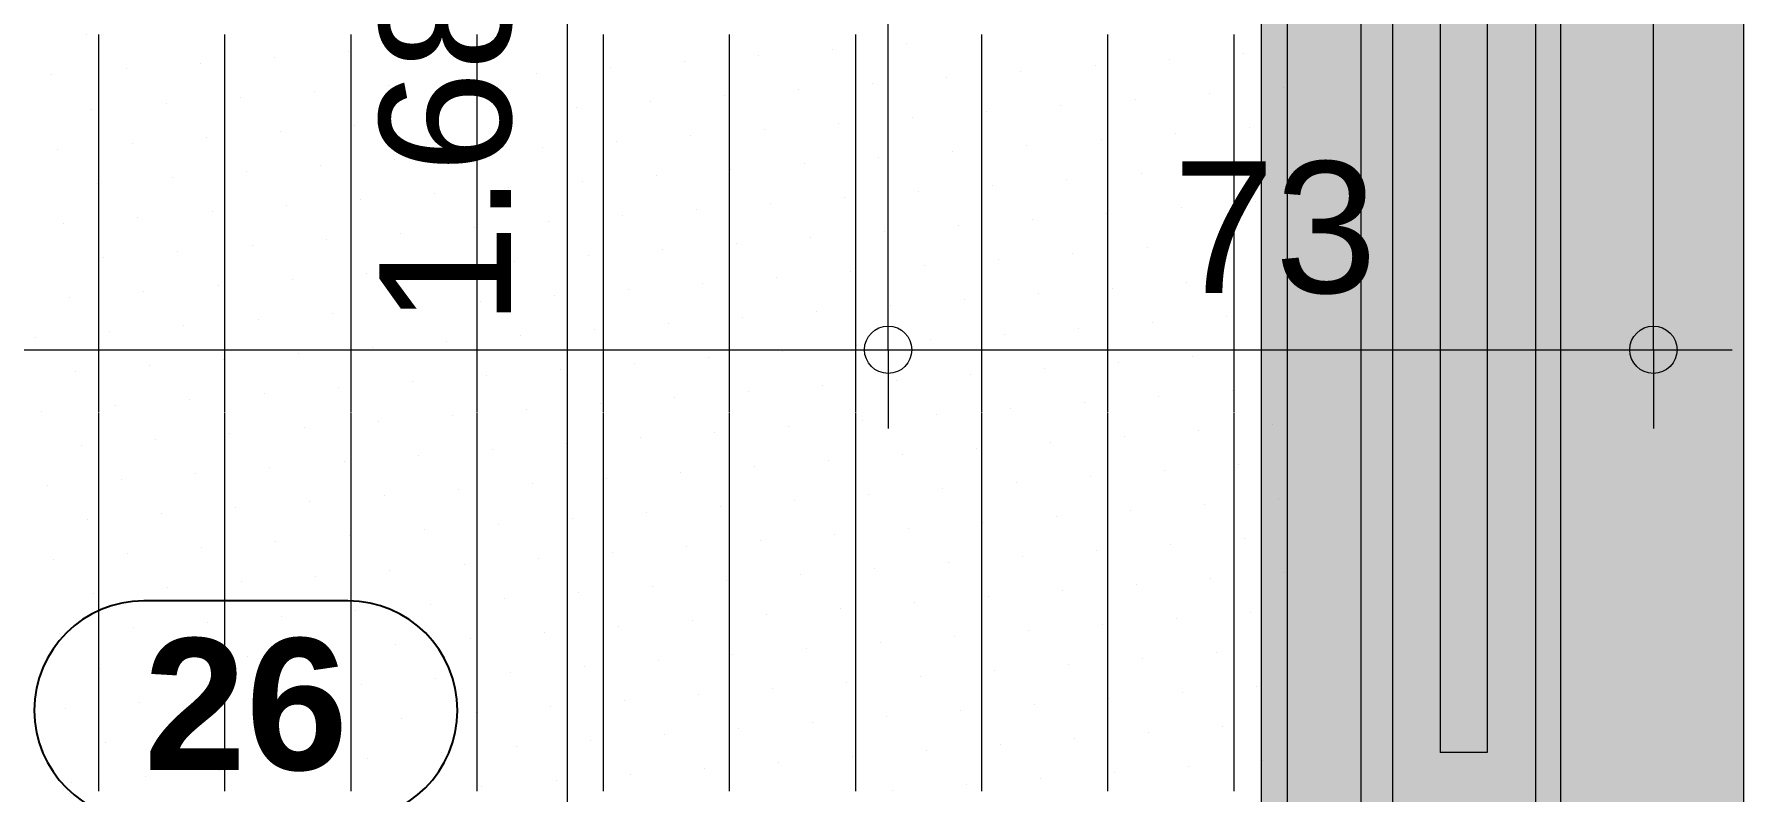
# Model space of a CAD drawing. Header units: metres. Extents: x 0.003 to 0.843, y 0.003 to 0.597.
# Drawn here: x 0.60851 to 0.64104, y 0.17019 to 0.1846 of the extents above; entities that cross this region are included whole.
import ezdxf

# ---------------------------------------------------------------- set-up
doc = ezdxf.new("R2010")
doc.units = ezdxf.units.M
for name, pattern in [('AUSGEZOGEN', [0]), ('KURZGESTRICHELT', [0.0025, 0.0015, -0.001]), ('LINIE_17', [0.0005, 0, -0.0005]), ('LINIE_23', [0.0079, 0.004, -0.0013, 0, -0.0013, 0, -0.0013]), ('PHANTOM', [63.5, 31.75, -6.35, 6.35, -6.35, 6.35, -6.35]), ('PUNKT', [6.35, 0, -6.35]), ('RAND', [44.45, 12.7, -6.35, 12.7, -6.35, 0, -6.35]), ('VERDECKT', [9.525, 6.35, -3.175])]:
    doc.linetypes.add(name, pattern=pattern)
for name, color, linetype, lineweight in [('Ausbau Raeume', 7, 'AUSGEZOGEN', 18), ('Bauachsen grob', 7, 'RAND', 13), ('Beton verdeckt vorne', 7, 'KURZGESTRICHELT', 13), ('Bodenplatte', 7, 'AUSGEZOGEN', 18), ('Daemmung', 7, 'AUSGEZOGEN', 18), ('Decke', 7, 'AUSGEZOGEN', 35), ('Deckendaemmung', 7, 'AUSGEZOGEN', 13), ('Holz Fassadenverkleidung', 7, 'AUSGEZOGEN', 18), ('Holzgelaender', 7, 'AUSGEZOGEN', 25), ('Konstruktion oben', 7, 'VERDECKT', 13), ('Schraffur', 7, 'AUSGEZOGEN', 13), ('Spengler', 7, 'AUSGEZOGEN', 18), ('Text Werkplan Ausfuehrung', 7, 'AUSGEZOGEN', 25), ('Werkplan- Ausfuehrungsmasse', 7, 'AUSGEZOGEN', 13)]:
    doc.layers.add(name, color=color, linetype=linetype, lineweight=lineweight)
doc.styles.add('ARIAL', font='ARIAL.TTF')

msp = doc.modelspace()

# ---------------------------------------------------------------- hatches: boundary and pattern name
at = {"layer": 'Holzgelaender', "linetype": 'AUSGEZOGEN', "lineweight": 13}
msp.add_hatch(color=32, dxfattribs=at).paths.add_polyline_path([(0.63616, 0.196637), (0.63526, 0.196637), (0.63526, 0.170937), (0.63616, 0.170937)])
at = {"layer": 'Schraffur', "linetype": 'AUSGEZOGEN', "lineweight": 13, "true_color": 0xebe1ff}
msp.add_hatch(color=7, dxfattribs=at).paths.add_polyline_path([(0.63376, 0.200997), (0.63376, 0.168897), (0.63436, 0.168897), (0.63436, 0.200997)])
at = {"layer": 'Spengler', "linetype": 'AUSGEZOGEN', "lineweight": 13, "true_color": 0xfafafa}
msp.add_hatch(color=7, dxfattribs=at).paths.add_polyline_path([(0.64104, 0.197637), (0.64104, 0.169937), (0.63186, 0.169937), (0.63186, 0.197637)], flags=16)

# ---------------------------------------------------------------- linework, layer by layer
at = {"layer": 'Ausbau Raeume', "color": 254, "linetype": 'AUSGEZOGEN', "lineweight": 18}
for p, q in [((0.609742, 0.177403), (0.609742, 0.184589)), ((0.612142, 0.177403), (0.612142, 0.184589)), ((0.614542, 0.177403), (0.614542, 0.184589)), ((0.616942, 0.177403), (0.616942, 0.184589)), ((0.619342, 0.177403), (0.619342, 0.184589)), ((0.621742, 0.177403), (0.621742, 0.184589)), ((0.624142, 0.177403), (0.624142, 0.184589)), ((0.626542, 0.177403), (0.626542, 0.184589)), ((0.628942, 0.177403), (0.628942, 0.184589)), ((0.631342, 0.177403), (0.631342, 0.184589)), ((0.609742, 0.170203), (0.609742, 0.177389)), ((0.612142, 0.170203), (0.612142, 0.177389)), ((0.614542, 0.170203), (0.614542, 0.177389)), ((0.616942, 0.170203), (0.616942, 0.177389)), ((0.619342, 0.170203), (0.619342, 0.177389)), ((0.621742, 0.170203), (0.621742, 0.177389)), ((0.624142, 0.170203), (0.624142, 0.177389)), ((0.626542, 0.170203), (0.626542, 0.177389)), ((0.628942, 0.170203), (0.628942, 0.177389)), ((0.631342, 0.170203), (0.631342, 0.177389))]:
    msp.add_line(p, q, dxfattribs=at)
at = {"layer": 'Bauachsen grob', "color": 32, "linetype": 'LINIE_23', "lineweight": 25, "true_color": 0xc36e14}
msp.add_line((0.63186, 0.013897), (0.63186, 0.581), dxfattribs=at)
at = {"layer": 'Beton verdeckt vorne', "color": 7, "linetype": 'VERDECKT', "lineweight": 13}
msp.add_line((0.63436, 0.168897), (0.63436, 0.202597), dxfattribs=at)
at = {"layer": 'Bodenplatte', "color": 92, "linetype": 'VERDECKT', "lineweight": 18, "true_color": 0x00c600}
msp.add_line((0.63436, 0.160997), (0.63436, 0.202597), dxfattribs=at)
at = {"layer": 'Daemmung', "color": 7, "linetype": 'VERDECKT', "lineweight": 13}
for p, q in [((0.63756, 0.169137), (0.63756, 0.199397)), ((0.63236, 0.168897), (0.63236, 0.197637))]:
    msp.add_line(p, q, dxfattribs=at)
at = {"layer": 'Decke', "color": 203, "linetype": 'LINIE_17', "lineweight": 13, "true_color": 0xaa6ed8}
msp.add_line((0.63376, 0.168897), (0.63376, 0.200997), dxfattribs=at)
at = {"layer": 'Decke', "color": 92, "linetype": 'PHANTOM', "lineweight": 18, "true_color": 0x00c600}
msp.add_line((0.63756, 0.160997), (0.63756, 0.200997), dxfattribs=at)
at = {"layer": 'Deckendaemmung', "color": 211, "linetype": 'AUSGEZOGEN', "lineweight": 13, "true_color": 0xff70ff}
for p, q in [((0.609499, 0.184583), (0.609499, 0.184583)), ((0.617307, 0.184502), (0.617307, 0.184502)), ((0.626526, 0.184534), (0.626526, 0.184534)), ((0.613079, 0.184161), (0.613079, 0.184161)), ((0.614489, 0.184275), (0.614489, 0.184275)), ((0.615898, 0.184388), (0.615898, 0.184388)), ((0.622297, 0.184194), (0.622297, 0.184194)), ((0.623707, 0.184307), (0.623707, 0.184307)), ((0.625116, 0.184421), (0.625116, 0.184421)), ((0.630106, 0.184113), (0.630106, 0.184113)), ((0.631515, 0.184226), (0.631515, 0.184226)), ((0.608851, 0.183821), (0.608851, 0.183821)), ((0.61026, 0.183935), (0.61026, 0.183935)), ((0.61167, 0.184048), (0.61167, 0.184048)), ((0.618069, 0.183854), (0.618069, 0.183854)), ((0.619478, 0.183967), (0.619478, 0.183967)), ((0.620888, 0.18408), (0.620888, 0.18408)), ((0.627287, 0.183886), (0.627287, 0.183886)), ((0.628696, 0.183999), (0.628696, 0.183999)), ((0.613841, 0.183513), (0.613841, 0.183513)), ((0.61525, 0.183627), (0.61525, 0.183627)), ((0.616659, 0.18374), (0.616659, 0.18374)), ((0.623059, 0.183546), (0.623059, 0.183546)), ((0.624468, 0.183659), (0.624468, 0.183659)), ((0.625878, 0.183772), (0.625878, 0.183772)), ((0.625878, 0.183772), (0.625878, 0.183772)), ((0.630867, 0.183465), (0.630867, 0.183465)), ((0.632277, 0.183578), (0.632277, 0.183578)), ((0.609612, 0.183173), (0.609612, 0.183173)), ((0.611022, 0.183287), (0.611022, 0.183287)), ((0.612431, 0.1834), (0.612431, 0.1834)), ((0.61883, 0.183205), (0.61883, 0.183205)), ((0.61883, 0.183205), (0.61883, 0.183205)), ((0.62024, 0.183319), (0.62024, 0.183319)), ((0.621649, 0.183432), (0.621649, 0.183432)), ((0.628048, 0.183238), (0.628048, 0.183238)), ((0.629458, 0.183351), (0.629458, 0.183351)), ((0.614602, 0.182865), (0.614602, 0.182865)), ((0.616011, 0.182979), (0.616011, 0.182979)), ((0.617421, 0.183092), (0.617421, 0.183092)), ((0.62382, 0.182898), (0.62382, 0.182898)), ((0.625229, 0.183011), (0.625229, 0.183011)), ((0.626639, 0.183124), (0.626639, 0.183124)), ((0.631629, 0.182817), (0.631629, 0.182817)), ((0.610374, 0.182525), (0.610374, 0.182525)), ((0.611783, 0.182638), (0.611783, 0.182638)), ((0.611783, 0.182638), (0.611783, 0.182638)), ((0.613192, 0.182752), (0.613192, 0.182752)), ((0.619592, 0.182557), (0.619592, 0.182557)), ((0.621001, 0.182671), (0.621001, 0.182671)), ((0.622411, 0.182784), (0.622411, 0.182784)), ((0.62881, 0.18259), (0.62881, 0.18259)), ((0.630219, 0.182703), (0.630219, 0.182703)), ((0.608964, 0.182412), (0.608964, 0.182412)), ((0.615363, 0.182217), (0.615363, 0.182217)), ((0.616773, 0.182331), (0.616773, 0.182331)), ((0.618182, 0.182444), (0.618182, 0.182444)), ((0.624581, 0.18225), (0.624581, 0.18225)), ((0.625991, 0.182363), (0.625991, 0.182363)), ((0.6274, 0.182476), (0.6274, 0.182476)), ((0.611135, 0.181877), (0.611135, 0.181877)), ((0.612544, 0.18199), (0.612544, 0.18199)), ((0.613954, 0.182104), (0.613954, 0.182104)), ((0.620353, 0.181909), (0.620353, 0.181909)), ((0.621763, 0.182023), (0.621763, 0.182023)), ((0.623172, 0.182136), (0.623172, 0.182136)), ((0.629571, 0.181942), (0.629571, 0.181942)), ((0.630981, 0.182055), (0.630981, 0.182055)), ((0.609726, 0.181764), (0.609726, 0.181764)), ((0.616125, 0.181569), (0.616125, 0.181569)), ((0.617534, 0.181683), (0.617534, 0.181683)), ((0.618944, 0.181796), (0.618944, 0.181796)), ((0.625343, 0.181602), (0.625343, 0.181602)), ((0.626752, 0.181715), (0.626752, 0.181715)), ((0.628162, 0.181828), (0.628162, 0.181828)), ((0.611896, 0.181229), (0.611896, 0.181229)), ((0.613306, 0.181342), (0.613306, 0.181342)), ((0.614715, 0.181456), (0.614715, 0.181456)), ((0.621115, 0.181261), (0.621115, 0.181261)), ((0.622524, 0.181375), (0.622524, 0.181375)), ((0.623933, 0.181488), (0.623933, 0.181488)), ((0.628923, 0.18118), (0.628923, 0.18118)), ((0.630333, 0.181294), (0.630333, 0.181294)), ((0.631742, 0.181407), (0.631742, 0.181407)), ((0.609078, 0.181002), (0.609078, 0.181002)), ((0.610487, 0.181116), (0.610487, 0.181116)), ((0.616886, 0.180921), (0.616886, 0.180921)), ((0.618296, 0.181035), (0.618296, 0.181035)), ((0.619705, 0.181148), (0.619705, 0.181148)), ((0.626104, 0.180954), (0.626104, 0.180954)), ((0.627514, 0.181067), (0.627514, 0.181067)), ((0.612658, 0.180581), (0.612658, 0.180581)), ((0.614067, 0.180694), (0.614067, 0.180694)), ((0.615477, 0.180808), (0.615477, 0.180808)), ((0.621876, 0.180613), (0.621876, 0.180613)), ((0.623285, 0.180727), (0.623285, 0.180727)), ((0.624695, 0.18084), (0.624695, 0.18084)), ((0.629685, 0.180532), (0.629685, 0.180532)), ((0.631094, 0.180646), (0.631094, 0.180646)), ((0.609839, 0.180354), (0.609839, 0.180354)), ((0.611248, 0.180468), (0.611248, 0.180468)), ((0.617648, 0.180273), (0.617648, 0.180273)), ((0.619057, 0.180387), (0.619057, 0.180387)), ((0.620467, 0.1805), (0.620467, 0.1805)), ((0.626866, 0.180306), (0.626866, 0.180306)), ((0.626866, 0.180306), (0.626866, 0.180306)), ((0.628275, 0.180419), (0.628275, 0.180419)), ((0.613419, 0.179933), (0.613419, 0.179933)), ((0.614829, 0.180046), (0.614829, 0.180046)), ((0.616238, 0.18016), (0.616238, 0.18016)), ((0.622637, 0.179965), (0.622637, 0.179965)), ((0.624047, 0.180079), (0.624047, 0.180079)), ((0.625456, 0.180192), (0.625456, 0.180192)), ((0.630446, 0.179884), (0.630446, 0.179884)), ((0.631855, 0.179998), (0.631855, 0.179998)), ((0.609191, 0.179593), (0.609191, 0.179593)), ((0.6106, 0.179706), (0.6106, 0.179706)), ((0.61201, 0.17982), (0.61201, 0.17982)), ((0.618409, 0.179625), (0.618409, 0.179625)), ((0.619819, 0.179739), (0.619819, 0.179739)), ((0.619819, 0.179739), (0.619819, 0.179739)), ((0.621228, 0.179852), (0.621228, 0.179852)), ((0.627627, 0.179658), (0.627627, 0.179658)), ((0.629037, 0.179771), (0.629037, 0.179771)), ((0.614181, 0.179285), (0.614181, 0.179285)), ((0.61559, 0.179398), (0.61559, 0.179398)), ((0.617, 0.179512), (0.617, 0.179512)), ((0.623399, 0.179317), (0.623399, 0.179317)), ((0.624808, 0.179431), (0.624808, 0.179431)), ((0.626218, 0.179544), (0.626218, 0.179544)), ((0.631207, 0.179236), (0.631207, 0.179236)), ((0.609952, 0.178945), (0.609952, 0.178945)), ((0.611362, 0.179058), (0.611362, 0.179058)), ((0.612771, 0.179172), (0.612771, 0.179172)), ((0.612771, 0.179172), (0.612771, 0.179172)), ((0.61917, 0.178977), (0.61917, 0.178977)), ((0.62058, 0.179091), (0.62058, 0.179091)), ((0.621989, 0.179204), (0.621989, 0.179204)), ((0.628389, 0.17901), (0.628389, 0.17901)), ((0.629798, 0.179123), (0.629798, 0.179123)), ((0.608543, 0.178831), (0.608543, 0.178831)), ((0.614942, 0.178637), (0.614942, 0.178637)), ((0.616352, 0.17875), (0.616352, 0.17875)), ((0.617761, 0.178864), (0.617761, 0.178864)), ((0.62416, 0.178669), (0.62416, 0.178669)), ((0.62557, 0.178783), (0.62557, 0.178783)), ((0.626979, 0.178896), (0.626979, 0.178896)), ((0.631969, 0.178588), (0.631969, 0.178588)), ((0.610714, 0.178297), (0.610714, 0.178297)), ((0.612123, 0.17841), (0.612123, 0.17841)), ((0.613533, 0.178524), (0.613533, 0.178524)), ((0.619932, 0.178329), (0.619932, 0.178329)), ((0.621341, 0.178443), (0.621341, 0.178443)), ((0.622751, 0.178556), (0.622751, 0.178556)), ((0.62915, 0.178362), (0.62915, 0.178362)), ((0.630559, 0.178475), (0.630559, 0.178475)), ((0.609304, 0.178183), (0.609304, 0.178183)), ((0.615704, 0.177989), (0.615704, 0.177989)), ((0.617113, 0.178102), (0.617113, 0.178102)), ((0.618522, 0.178216), (0.618522, 0.178216)), ((0.624922, 0.178021), (0.624922, 0.178021)), ((0.626331, 0.178135), (0.626331, 0.178135)), ((0.627741, 0.178248), (0.627741, 0.178248)), ((0.611475, 0.177649), (0.611475, 0.177649)), ((0.612885, 0.177762), (0.612885, 0.177762)), ((0.614294, 0.177876), (0.614294, 0.177876)), ((0.620693, 0.177681), (0.620693, 0.177681)), ((0.622103, 0.177795), (0.622103, 0.177795)), ((0.623512, 0.177908), (0.623512, 0.177908)), ((0.629911, 0.177713), (0.629911, 0.177713)), ((0.631321, 0.177827), (0.631321, 0.177827)), ((0.608656, 0.177422), (0.608656, 0.177422)), ((0.610066, 0.177535), (0.610066, 0.177535)), ((0.616465, 0.177341), (0.616465, 0.177341)), ((0.617874, 0.177454), (0.617874, 0.177454)), ((0.619284, 0.177568), (0.619284, 0.177568)), ((0.625683, 0.177373), (0.625683, 0.177373)), ((0.627093, 0.177487), (0.627093, 0.177487)), ((0.628502, 0.1776), (0.628502, 0.1776)), ((0.612237, 0.177001), (0.612237, 0.177001)), ((0.613646, 0.177114), (0.613646, 0.177114)), ((0.615056, 0.177228), (0.615056, 0.177228)), ((0.621455, 0.177033), (0.621455, 0.177033)), ((0.622864, 0.177146), (0.622864, 0.177146)), ((0.624274, 0.17726), (0.624274, 0.17726)), ((0.629263, 0.176952), (0.629263, 0.176952)), ((0.630673, 0.177065), (0.630673, 0.177065)), ((0.632082, 0.177179), (0.632082, 0.177179)), ((0.609418, 0.176774), (0.609418, 0.176774)), ((0.610827, 0.176887), (0.610827, 0.176887)), ((0.617226, 0.176693), (0.617226, 0.176693)), ((0.618636, 0.176806), (0.618636, 0.176806)), ((0.620045, 0.17692), (0.620045, 0.17692)), ((0.626445, 0.176725), (0.626445, 0.176725)), ((0.626445, 0.176725), (0.626445, 0.176725)), ((0.627854, 0.176839), (0.627854, 0.176839)), ((0.612998, 0.176353), (0.612998, 0.176353)), ((0.614408, 0.176466), (0.614408, 0.176466)), ((0.615817, 0.176579), (0.615817, 0.176579)), ((0.622216, 0.176385), (0.622216, 0.176385)), ((0.623626, 0.176498), (0.623626, 0.176498)), ((0.625035, 0.176612), (0.625035, 0.176612)), ((0.630025, 0.176304), (0.630025, 0.176304)), ((0.631434, 0.176417), (0.631434, 0.176417)), ((0.60877, 0.176012), (0.60877, 0.176012)), ((0.610179, 0.176126), (0.610179, 0.176126)), ((0.611589, 0.176239), (0.611589, 0.176239)), ((0.617988, 0.176045), (0.617988, 0.176045)), ((0.619397, 0.176158), (0.619397, 0.176158)), ((0.619397, 0.176158), (0.619397, 0.176158)), ((0.620807, 0.176272), (0.620807, 0.176272)), ((0.627206, 0.176077), (0.627206, 0.176077)), ((0.628615, 0.176191), (0.628615, 0.176191)), ((0.61376, 0.175705), (0.61376, 0.175705)), ((0.615169, 0.175818), (0.615169, 0.175818)), ((0.616578, 0.175931), (0.616578, 0.175931)), ((0.622978, 0.175737), (0.622978, 0.175737)), ((0.624387, 0.17585), (0.624387, 0.17585)), ((0.625796, 0.175964), (0.625796, 0.175964)), ((0.630786, 0.175656), (0.630786, 0.175656)), ((0.632196, 0.175769), (0.632196, 0.175769)), ((0.609531, 0.175364), (0.609531, 0.175364)), ((0.610941, 0.175478), (0.610941, 0.175478)), ((0.61235, 0.175591), (0.61235, 0.175591)), ((0.61235, 0.175591), (0.61235, 0.175591)), ((0.618749, 0.175397), (0.618749, 0.175397)), ((0.620159, 0.17551), (0.620159, 0.17551)), ((0.621568, 0.175624), (0.621568, 0.175624)), ((0.627967, 0.175429), (0.627967, 0.175429)), ((0.629377, 0.175543), (0.629377, 0.175543)), ((0.614521, 0.175057), (0.614521, 0.175057)), ((0.61593, 0.17517), (0.61593, 0.17517)), ((0.61734, 0.175283), (0.61734, 0.175283)), ((0.623739, 0.175089), (0.623739, 0.175089)), ((0.625148, 0.175202), (0.625148, 0.175202)), ((0.626558, 0.175316), (0.626558, 0.175316)), ((0.631548, 0.175008), (0.631548, 0.175008)), ((0.610293, 0.174716), (0.610293, 0.174716)), ((0.611702, 0.17483), (0.611702, 0.17483)), ((0.613111, 0.174943), (0.613111, 0.174943)), ((0.619511, 0.174749), (0.619511, 0.174749)), ((0.62092, 0.174862), (0.62092, 0.174862)), ((0.62233, 0.174976), (0.62233, 0.174976)), ((0.628729, 0.174781), (0.628729, 0.174781)), ((0.630138, 0.174895), (0.630138, 0.174895)), ((0.608883, 0.174603), (0.608883, 0.174603)), ((0.615282, 0.174409), (0.615282, 0.174409)), ((0.616692, 0.174522), (0.616692, 0.174522)), ((0.618101, 0.174635), (0.618101, 0.174635)), ((0.6245, 0.174441), (0.6245, 0.174441)), ((0.62591, 0.174554), (0.62591, 0.174554)), ((0.627319, 0.174668), (0.627319, 0.174668)), ((0.632309, 0.17436), (0.632309, 0.17436)), ((0.611054, 0.174068), (0.611054, 0.174068)), ((0.612463, 0.174182), (0.612463, 0.174182)), ((0.613873, 0.174295), (0.613873, 0.174295)), ((0.620272, 0.174101), (0.620272, 0.174101)), ((0.621682, 0.174214), (0.621682, 0.174214)), ((0.623091, 0.174328), (0.623091, 0.174328)), ((0.62949, 0.174133), (0.62949, 0.174133)), ((0.6309, 0.174247), (0.6309, 0.174247)), ((0.609645, 0.173955), (0.609645, 0.173955)), ((0.616044, 0.173761), (0.616044, 0.173761)), ((0.617453, 0.173874), (0.617453, 0.173874)), ((0.618863, 0.173987), (0.618863, 0.173987)), ((0.625262, 0.173793), (0.625262, 0.173793)), ((0.626671, 0.173906), (0.626671, 0.173906)), ((0.628081, 0.17402), (0.628081, 0.17402)), ((0.611815, 0.17342), (0.611815, 0.17342)), ((0.613225, 0.173534), (0.613225, 0.173534)), ((0.614634, 0.173647), (0.614634, 0.173647)), ((0.621034, 0.173453), (0.621034, 0.173453)), ((0.622443, 0.173566), (0.622443, 0.173566)), ((0.623852, 0.17368), (0.623852, 0.17368)), ((0.630252, 0.173485), (0.630252, 0.173485)), ((0.631661, 0.173599), (0.631661, 0.173599)), ((0.608997, 0.173194), (0.608997, 0.173194)), ((0.610406, 0.173307), (0.610406, 0.173307)), ((0.616805, 0.173113), (0.616805, 0.173113)), ((0.618215, 0.173226), (0.618215, 0.173226)), ((0.619624, 0.173339), (0.619624, 0.173339)), ((0.626023, 0.173145), (0.626023, 0.173145)), ((0.627433, 0.173258), (0.627433, 0.173258)), ((0.627433, 0.173258), (0.627433, 0.173258)), ((0.628842, 0.173372), (0.628842, 0.173372)), ((0.612577, 0.172772), (0.612577, 0.172772)), ((0.613986, 0.172886), (0.613986, 0.172886)), ((0.615396, 0.172999), (0.615396, 0.172999)), ((0.621795, 0.172805), (0.621795, 0.172805)), ((0.623204, 0.172918), (0.623204, 0.172918)), ((0.624614, 0.173032), (0.624614, 0.173032)), ((0.629604, 0.172724), (0.629604, 0.172724)), ((0.631013, 0.172837), (0.631013, 0.172837)), ((0.609758, 0.172546), (0.609758, 0.172546)), ((0.611167, 0.172659), (0.611167, 0.172659)), ((0.617567, 0.172465), (0.617567, 0.172465)), ((0.618976, 0.172578), (0.618976, 0.172578)), ((0.620386, 0.172691), (0.620386, 0.172691)), ((0.620386, 0.172691), (0.620386, 0.172691)), ((0.626785, 0.172497), (0.626785, 0.172497)), ((0.628194, 0.17261), (0.628194, 0.17261)), ((0.613338, 0.172124), (0.613338, 0.172124)), ((0.613338, 0.172124), (0.613338, 0.172124)), ((0.614748, 0.172238), (0.614748, 0.172238)), ((0.616157, 0.172351), (0.616157, 0.172351)), ((0.622556, 0.172157), (0.622556, 0.172157)), ((0.623966, 0.17227), (0.623966, 0.17227)), ((0.625375, 0.172384), (0.625375, 0.172384)), ((0.630365, 0.172076), (0.630365, 0.172076)), ((0.631774, 0.172189), (0.631774, 0.172189)), ((0.60911, 0.171784), (0.60911, 0.171784)), ((0.610519, 0.171898), (0.610519, 0.171898)), ((0.611929, 0.172011), (0.611929, 0.172011)), ((0.618328, 0.171817), (0.618328, 0.171817)), ((0.619737, 0.17193), (0.619737, 0.17193)), ((0.621147, 0.172043), (0.621147, 0.172043)), ((0.627546, 0.171849), (0.627546, 0.171849)), ((0.628956, 0.171962), (0.628956, 0.171962)), ((0.6141, 0.171476), (0.6141, 0.171476)), ((0.615509, 0.17159), (0.615509, 0.17159)), ((0.616919, 0.171703), (0.616919, 0.171703)), ((0.623318, 0.171509), (0.623318, 0.171509)), ((0.624727, 0.171622), (0.624727, 0.171622)), ((0.626137, 0.171736), (0.626137, 0.171736)), ((0.631126, 0.171428), (0.631126, 0.171428)), ((0.609871, 0.171136), (0.609871, 0.171136)), ((0.611281, 0.17125), (0.611281, 0.17125)), ((0.61269, 0.171363), (0.61269, 0.171363)), ((0.619089, 0.171169), (0.619089, 0.171169)), ((0.620499, 0.171282), (0.620499, 0.171282)), ((0.621908, 0.171395), (0.621908, 0.171395)), ((0.628308, 0.171201), (0.628308, 0.171201)), ((0.629717, 0.171314), (0.629717, 0.171314)), ((0.614861, 0.170828), (0.614861, 0.170828)), ((0.616271, 0.170942), (0.616271, 0.170942)), ((0.61768, 0.171055), (0.61768, 0.171055)), ((0.624079, 0.170861), (0.624079, 0.170861)), ((0.625489, 0.170974), (0.625489, 0.170974)), ((0.626898, 0.171087), (0.626898, 0.171087)), ((0.631888, 0.17078), (0.631888, 0.17078)), ((0.610633, 0.170488), (0.610633, 0.170488)), ((0.612042, 0.170601), (0.612042, 0.170601)), ((0.613452, 0.170715), (0.613452, 0.170715)), ((0.619851, 0.17052), (0.619851, 0.17052)), ((0.62126, 0.170634), (0.62126, 0.170634)), ((0.62267, 0.170747), (0.62267, 0.170747)), ((0.629069, 0.170553), (0.629069, 0.170553)), ((0.630478, 0.170666), (0.630478, 0.170666)), ((0.609223, 0.170375), (0.609223, 0.170375)), ((0.617032, 0.170294), (0.617032, 0.170294)), ((0.618441, 0.170407), (0.618441, 0.170407)), ((0.624841, 0.170213), (0.624841, 0.170213)), ((0.62625, 0.170326), (0.62625, 0.170326)), ((0.62766, 0.170439), (0.62766, 0.170439))]:
    msp.add_line(p, q, dxfattribs=at)
at = {"layer": 'Holz Fassadenverkleidung', "color": 7, "linetype": 'LINIE_17', "lineweight": 13}
msp.add_line((0.64004, 0.488677), (0.64004, 0.109417), dxfattribs=at)
at = {"layer": 'Holzgelaender', "color": 7, "linetype": 'AUSGEZOGEN', "lineweight": 13}
for p, q in [((0.63526, 0.196637), (0.63526, 0.170937)), ((0.63616, 0.196637), (0.63616, 0.170937)), ((0.63616, 0.170937), (0.63526, 0.170937))]:
    msp.add_line(p, q, dxfattribs=at)
at = {"layer": 'Konstruktion oben', "color": 7, "linetype": 'PUNKT', "lineweight": 18}
for p, q in [((0.64004, 0.488677), (0.64004, 0.109417)), ((0.63708, 0.169937), (0.63708, 0.197637))]:
    msp.add_line(p, q, dxfattribs=at)
at = {"layer": 'Spengler', "color": 7, "linetype": 'AUSGEZOGEN', "lineweight": 13}
for p, q in [((0.63186, 0.197637), (0.63186, 0.169937)), ((0.64104, 0.169937), (0.64104, 0.197637))]:
    msp.add_line(p, q, dxfattribs=at)
at = {"layer": 'Text Werkplan Ausfuehrung', "color": 240, "linetype": 'AUSGEZOGEN', "lineweight": 25}
msp.add_line((0.614482, 0.173824), (0.610598, 0.173824), dxfattribs=at)
for centre, start, end in [((0.610598, 0.17174), 90, 270), ((0.614482, 0.17174), 270, 90)]:
    msp.add_arc(centre, 0.002083, start, end, dxfattribs=at)
at = {"layer": 'Werkplan- Ausfuehrungsmasse', "color": 7, "linetype": 'AUSGEZOGEN', "lineweight": 13}
for p, q in [((0.61866, 0.168897), (0.61866, 0.202597)), ((0.63932, 0.178597), (0.63932, 0.188597)), ((0.62476, 0.178597), (0.62476, 0.180097)), ((0.63932, 0.178597), (0.63932, 0.180097)), ((0.57676, 0.178597), (0.62476, 0.178597)), ((0.62476, 0.178597), (0.62476, 0.177097)), ((0.62476, 0.178597), (0.63932, 0.178597)), ((0.63932, 0.178597), (0.63932, 0.177097)), ((0.63932, 0.178597), (0.64082, 0.178597))]:
    msp.add_line(p, q, dxfattribs=at)
msp.add_lwpolyline([(0.62476, 0.178597), (0.62476, 0.179222), (0.62476, 0.179222), (0.62476, 0.188597)], dxfattribs=at)
for centre in [(0.62476, 0.178597), (0.63932, 0.178597)]:
    msp.add_circle(centre, 0.00045, dxfattribs=at)

# ---------------------------------------------------------------- texts
at = {"layer": 'Text Werkplan Ausfuehrung', "color": 240, "linetype": 'AUSGEZOGEN', "lineweight": 25, "insert": (0.610598, 0.170574), "char_height": 0.0025, "width": 0.00125, "attachment_point": 7, "style": 'ARIAL'}
msp.add_mtext('\\fArial|i0|b1|c0|p0;26', dxfattribs=at)
at = {"layer": 'Werkplan- Ausfuehrungsmasse', "color": 7, "linetype": 'AUSGEZOGEN', "lineweight": 25, "insert": (0.617617, 0.179042), "char_height": 0.0025, "width": 0.00125, "attachment_point": 7, "rotation": 90, "style": 'ARIAL'}
msp.add_mtext('1.68', dxfattribs=at)
at = {"layer": 'Werkplan- Ausfuehrungsmasse', "color": 7, "linetype": 'AUSGEZOGEN', "lineweight": 25, "insert": (0.630177, 0.179642), "char_height": 0.0025, "width": 0.00125, "attachment_point": 7, "style": 'ARIAL'}
msp.add_mtext('73', dxfattribs=at)

doc.saveas('drawing.dxf')
